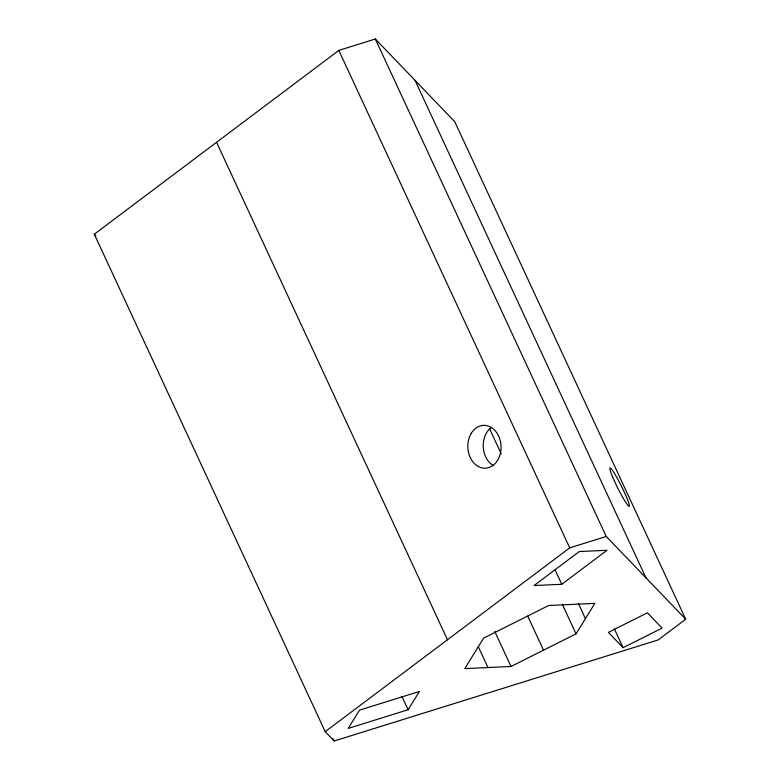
<?xml version="1.0" encoding="UTF-8"?>
<svg xmlns="http://www.w3.org/2000/svg" width="780" height="780" viewBox="0 0 780 780"><rect width="100%" height="100%" fill="white"/><g stroke="black" fill="none" stroke-linecap="round" stroke-linejoin="round"><path stroke-width="1.17" d="M408.106 709.742L419.435 691.441L359.512 710.141L348.173 728.442L408.106 709.742L401.944 696.481M576.04 633.857L594.857 603.379L548.652 605.504L483.619 638.128L464.792 668.606L511.007 666.471L576.04 633.857L562.283 604.237M94.302 234.214L338.812 50.398L375.336 39L454.779 121.748L685.698 619.222L658.135 639.941L334.171 741L325.211 731.669L94.302 234.214L95.93 235.911M325.211 731.669L569.722 547.862L606.245 536.465L685.698 619.222M561.766 584.279L606.996 550.28L579.296 551.538L534.066 585.536L561.766 584.279L555.097 569.917M623.093 647.673L662.123 628.115L647.429 612.807L608.4 632.365L623.093 647.673L614.377 628.885M415.058 80.379L645.976 577.843M375.336 39L606.245 536.465M338.812 50.398L569.722 547.862M578.282 603.31L585.419 618.667M489.43 428.444L501.228 453.863M527.728 616.151L543.524 650.169M494.705 631.361L511.007 666.471M478.296 646.688L487.968 667.534M216.557 142.301L447.476 639.766M333.148 738.787L334.171 741M493.243 465.553A21.44 16.614 87.4 0 1 483.259 447.057A21.44 16.614 87.4 0 1 491.215 427.508M612.661 477.067A21.44 2.067 63.4 0 0 629.06 506.327A21.44 2.067 63.4 0 0 617.136 478.033A21.44 2.067 63.4 0 0 612.661 477.067M471.237 433.387A21.44 16.614 87.4 0 0 482.332 467.971A21.44 16.614 87.4 0 0 499.795 438.984A21.44 16.614 87.4 0 0 471.237 433.387"/></g></svg>
